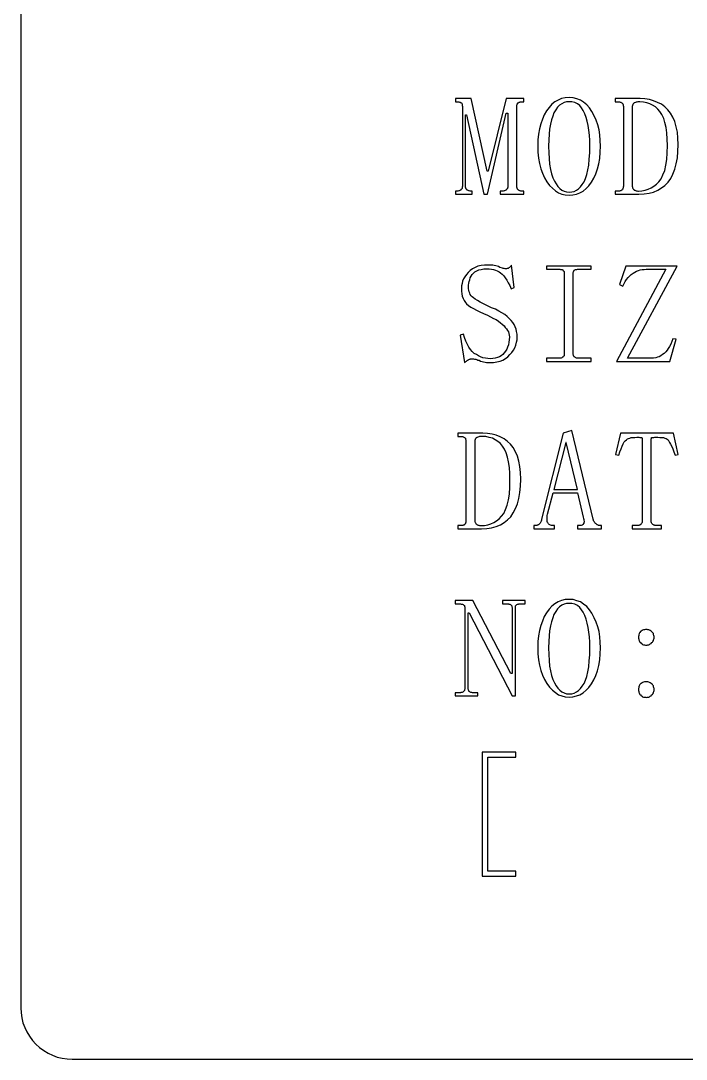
# Model space of a CAD drawing. Extents: x -210 to 210, y -160 to 160.
# Drawn here: x -210 to -184.16, y -160 to -119.69 of the extents above; entities that cross this region are included whole.
import ezdxf

# ---------------------------------------------------------------- set-up
doc = ezdxf.new("R2010")
doc.units = 0
doc.header["$MEASUREMENT"] = 0
doc.layers.get('0').update_dxf_attribs({"linetype": 'CONTINUOUS'})

msp = doc.modelspace()

# ---------------------------------------------------------------- linework, layer by layer
msp.add_lwpolyline([(-210.001016, -79.375498), (-210.001016, -158.001006), (-210.001016, -158.001006, 0.414214), (-208.000996, -160.000996), (-208.000996, -160.000996), (-104.250498, -160.000996)], format="xyb")
for points in [[(-190.74, -126.14), (-190.74, -126.12), (-190.74, -126.12), (-190.74, -123.01), (-190.74, -123.01), (-190.74, -122.98), (-190.74, -122.98), (-190.74, -122.96), (-190.74, -122.96), (-190.73, -122.94), (-190.73, -122.94), (-190.73, -122.92), (-190.73, -122.92), (-190.72, -122.91), (-190.72, -122.91), (-190.71, -122.89), (-190.71, -122.89), (-190.7, -122.88), (-190.7, -122.88), (-190.68, -122.87), (-190.68, -122.87), (-190.67, -122.86), (-190.67, -122.86), (-190.65, -122.85), (-190.65, -122.85), (-190.63, -122.85), (-190.63, -122.85), (-190.61, -122.84), (-190.61, -122.84), (-190.59, -122.84), (-190.59, -122.84), (-190.56, -122.84), (-190.56, -122.84), (-190.47, -122.84), (-190.47, -122.84), (-190.47, -122.71), (-190.47, -122.71), (-191.16, -122.71), (-191.16, -122.71), (-191.85, -125.53), (-191.85, -125.53), (-191.89, -125.53), (-191.89, -125.53), (-192.52, -122.71), (-192.52, -122.71), (-193.12, -122.71), (-193.12, -122.71), (-193.12, -122.84), (-193.12, -122.84), (-193.05, -122.84), (-193.05, -122.84), (-193.02, -122.84), (-193.02, -122.84), (-192.99, -122.84), (-192.99, -122.84), (-192.97, -122.85), (-192.97, -122.85), (-192.94, -122.85), (-192.94, -122.85), (-192.93, -122.86), (-192.93, -122.86), (-192.91, -122.87), (-192.91, -122.87), (-192.89, -122.88), (-192.89, -122.88), (-192.88, -122.89), (-192.88, -122.89), (-192.87, -122.91), (-192.87, -122.91), (-192.87, -122.92), (-192.87, -122.92), (-192.86, -122.94), (-192.86, -122.94), (-192.86, -122.96), (-192.86, -122.96), (-192.86, -122.98), (-192.86, -122.98), (-192.85, -123.01), (-192.85, -123.01), (-192.85, -126.12), (-192.85, -126.12), (-192.86, -126.14), (-192.86, -126.14), (-192.86, -126.16), (-192.86, -126.16), (-192.86, -126.18), (-192.86, -126.18), (-192.87, -126.2), (-192.87, -126.2), (-192.88, -126.21), (-192.88, -126.21), (-192.89, -126.23), (-192.89, -126.23), (-192.91, -126.24), (-192.91, -126.24), (-192.92, -126.26), (-192.92, -126.26), (-192.94, -126.27), (-192.94, -126.27), (-192.96, -126.28), (-192.96, -126.28), (-192.98, -126.29), (-192.98, -126.29), (-193, -126.29), (-193, -126.29), (-193.03, -126.3), (-193.03, -126.3), (-193.06, -126.3), (-193.06, -126.3), (-193.12, -126.3), (-193.12, -126.3), (-193.12, -126.42), (-193.12, -126.42), (-192.47, -126.42), (-192.47, -126.42), (-192.47, -126.3), (-192.47, -126.3), (-192.53, -126.3), (-192.53, -126.3), (-192.56, -126.3), (-192.56, -126.3), (-192.59, -126.29), (-192.59, -126.29), (-192.61, -126.29), (-192.61, -126.29), (-192.63, -126.28), (-192.63, -126.28), (-192.65, -126.27), (-192.65, -126.27), (-192.67, -126.26), (-192.67, -126.26), (-192.69, -126.24), (-192.69, -126.24), (-192.7, -126.23), (-192.7, -126.23), (-192.71, -126.21), (-192.71, -126.21), (-192.72, -126.2), (-192.72, -126.2), (-192.72, -126.18), (-192.72, -126.18), (-192.73, -126.16), (-192.73, -126.16), (-192.73, -126.14), (-192.73, -126.14), (-192.73, -126.12), (-192.73, -126.12), (-192.73, -123.34), (-192.73, -123.34), (-192.69, -123.34), (-192.69, -123.34), (-192.02, -126.42), (-192.02, -126.42), (-191.88, -126.42), (-191.88, -126.42), (-191.15, -123.27), (-191.15, -123.27), (-191.09, -123.27), (-191.09, -123.27), (-191.09, -126.12), (-191.09, -126.12), (-191.09, -126.14), (-191.09, -126.14), (-191.09, -126.16), (-191.09, -126.16), (-191.1, -126.18), (-191.1, -126.18), (-191.11, -126.2), (-191.11, -126.2), (-191.12, -126.21), (-191.12, -126.21), (-191.13, -126.23), (-191.13, -126.23), (-191.15, -126.24), (-191.15, -126.24), (-191.16, -126.26), (-191.16, -126.26), (-191.17, -126.27), (-191.17, -126.27), (-191.19, -126.28), (-191.19, -126.28), (-191.22, -126.29), (-191.22, -126.29), (-191.24, -126.29), (-191.24, -126.29), (-191.27, -126.3), (-191.27, -126.3), (-191.3, -126.3), (-191.3, -126.3), (-191.39, -126.3), (-191.39, -126.3), (-191.39, -126.42), (-191.39, -126.42), (-190.47, -126.42), (-190.47, -126.42), (-190.47, -126.3), (-190.47, -126.3), (-190.56, -126.3), (-190.56, -126.3), (-190.59, -126.3), (-190.59, -126.3), (-190.61, -126.29), (-190.61, -126.29), (-190.63, -126.29), (-190.63, -126.29), (-190.65, -126.28), (-190.65, -126.28), (-190.67, -126.27), (-190.67, -126.27), (-190.68, -126.26), (-190.68, -126.26), (-190.7, -126.24), (-190.7, -126.24), (-190.71, -126.23), (-190.71, -126.23), (-190.72, -126.21), (-190.72, -126.21), (-190.73, -126.2), (-190.73, -126.2), (-190.73, -126.18), (-190.73, -126.18), (-190.74, -126.16), (-190.74, -126.16), (-190.74, -126.14)], [(-187.5, -124.79), (-187.49, -124.55), (-187.49, -124.55), (-187.5, -124.33), (-187.5, -124.33), (-187.52, -124.12), (-187.52, -124.12), (-187.55, -123.92), (-187.55, -123.92), (-187.6, -123.73), (-187.6, -123.73), (-187.66, -123.55), (-187.66, -123.55), (-187.74, -123.38), (-187.74, -123.38), (-187.83, -123.21), (-187.83, -123.21), (-187.92, -123.07), (-187.92, -123.07), (-188.03, -122.95), (-188.03, -122.95), (-188.15, -122.85), (-188.15, -122.85), (-188.27, -122.77), (-188.27, -122.77), (-188.41, -122.72), (-188.41, -122.72), (-188.56, -122.68), (-188.56, -122.68), (-188.71, -122.67), (-188.71, -122.67), (-188.87, -122.68), (-188.87, -122.68), (-189.01, -122.71), (-189.01, -122.71), (-189.14, -122.77), (-189.14, -122.77), (-189.27, -122.84), (-189.27, -122.84), (-189.38, -122.93), (-189.38, -122.93), (-189.49, -123.05), (-189.49, -123.05), (-189.59, -123.19), (-189.59, -123.19), (-189.68, -123.34), (-189.68, -123.34), (-189.75, -123.51), (-189.75, -123.51), (-189.81, -123.69), (-189.81, -123.69), (-189.86, -123.88), (-189.86, -123.88), (-189.9, -124.09), (-189.9, -124.09), (-189.92, -124.31), (-189.92, -124.31), (-189.92, -124.55), (-189.92, -124.55), (-189.92, -124.79), (-189.92, -124.79), (-189.9, -125.02), (-189.9, -125.02), (-189.86, -125.23), (-189.86, -125.23), (-189.81, -125.43), (-189.81, -125.43), (-189.75, -125.61), (-189.75, -125.61), (-189.67, -125.78), (-189.67, -125.78), (-189.58, -125.94), (-189.58, -125.94), (-189.47, -126.08), (-189.47, -126.08), (-189.36, -126.19), (-189.36, -126.19), (-189.24, -126.29), (-189.24, -126.29), (-189.12, -126.37), (-189.12, -126.37), (-188.99, -126.42), (-188.99, -126.42), (-188.86, -126.45), (-188.86, -126.45), (-188.71, -126.46), (-188.71, -126.46), (-188.57, -126.45), (-188.57, -126.45), (-188.43, -126.42), (-188.43, -126.42), (-188.3, -126.37), (-188.3, -126.37), (-188.17, -126.3), (-188.17, -126.3), (-188.05, -126.2), (-188.05, -126.2), (-187.94, -126.09), (-187.94, -126.09), (-187.84, -125.95), (-187.84, -125.95), (-187.75, -125.8), (-187.75, -125.8), (-187.67, -125.63), (-187.67, -125.63), (-187.61, -125.44), (-187.61, -125.44), (-187.56, -125.24), (-187.56, -125.24), (-187.52, -125.03), (-187.52, -125.03), (-187.5, -124.79)], [(-189.51, -124.55), (-189.5, -124.81), (-189.5, -124.81), (-189.49, -125.04), (-189.49, -125.04), (-189.47, -125.26), (-189.47, -125.26), (-189.43, -125.46), (-189.43, -125.46), (-189.39, -125.63), (-189.39, -125.63), (-189.34, -125.78), (-189.34, -125.78), (-189.28, -125.91), (-189.28, -125.91), (-189.22, -126.02), (-189.22, -126.02), (-189.15, -126.12), (-189.15, -126.12), (-189.07, -126.2), (-189.07, -126.2), (-188.99, -126.26), (-188.99, -126.26), (-188.9, -126.3), (-188.9, -126.3), (-188.81, -126.33), (-188.81, -126.33), (-188.71, -126.34), (-188.71, -126.34), (-188.61, -126.33), (-188.61, -126.33), (-188.52, -126.31), (-188.52, -126.31), (-188.43, -126.27), (-188.43, -126.27), (-188.35, -126.21), (-188.35, -126.21), (-188.27, -126.13), (-188.27, -126.13), (-188.2, -126.04), (-188.2, -126.04), (-188.13, -125.94), (-188.13, -125.94), (-188.07, -125.81), (-188.07, -125.81), (-188.02, -125.66), (-188.02, -125.66), (-187.98, -125.48), (-187.98, -125.48), (-187.95, -125.29), (-187.95, -125.29), (-187.93, -125.06), (-187.93, -125.06), (-187.91, -124.82), (-187.91, -124.82), (-187.91, -124.55), (-187.91, -124.55), (-187.91, -124.33), (-187.91, -124.33), (-187.92, -124.13), (-187.92, -124.13), (-187.94, -123.94), (-187.94, -123.94), (-187.97, -123.76), (-187.97, -123.76), (-188.01, -123.59), (-188.01, -123.59), (-188.05, -123.44), (-188.05, -123.44), (-188.1, -123.3), (-188.1, -123.3), (-188.16, -123.17), (-188.16, -123.17), (-188.23, -123.07), (-188.23, -123.07), (-188.3, -122.98), (-188.3, -122.98), (-188.39, -122.91), (-188.39, -122.91), (-188.49, -122.86), (-188.49, -122.86), (-188.6, -122.84), (-188.6, -122.84), (-188.71, -122.83), (-188.71, -122.83), (-188.81, -122.83), (-188.81, -122.83), (-188.91, -122.86), (-188.91, -122.86), (-189, -122.91), (-189, -122.91), (-189.08, -122.97), (-189.08, -122.97), (-189.16, -123.04), (-189.16, -123.04), (-189.23, -123.14), (-189.23, -123.14), (-189.3, -123.26), (-189.3, -123.26), (-189.35, -123.39), (-189.35, -123.39), (-189.4, -123.54), (-189.4, -123.54), (-189.44, -123.7), (-189.44, -123.7), (-189.47, -123.89), (-189.47, -123.89), (-189.49, -124.09), (-189.49, -124.09), (-189.5, -124.31), (-189.5, -124.31), (-189.51, -124.55)], [(-186.61, -122.98), (-186.6, -123.01), (-186.6, -123.01), (-186.6, -126.12), (-186.6, -126.12), (-186.61, -126.14), (-186.61, -126.14), (-186.61, -126.16), (-186.61, -126.16), (-186.61, -126.18), (-186.61, -126.18), (-186.62, -126.2), (-186.62, -126.2), (-186.63, -126.21), (-186.63, -126.21), (-186.63, -126.23), (-186.63, -126.23), (-186.65, -126.24), (-186.65, -126.24), (-186.66, -126.26), (-186.66, -126.26), (-186.67, -126.27), (-186.67, -126.27), (-186.69, -126.28), (-186.69, -126.28), (-186.71, -126.29), (-186.71, -126.29), (-186.73, -126.29), (-186.73, -126.29), (-186.76, -126.3), (-186.76, -126.3), (-186.78, -126.3), (-186.78, -126.3), (-186.92, -126.3), (-186.92, -126.3), (-186.92, -126.42), (-186.92, -126.42), (-186.01, -126.42), (-186.01, -126.42), (-185.8, -126.41), (-185.8, -126.41), (-185.61, -126.38), (-185.61, -126.38), (-185.43, -126.34), (-185.43, -126.34), (-185.27, -126.27), (-185.27, -126.27), (-185.12, -126.18), (-185.12, -126.18), (-184.99, -126.08), (-184.99, -126.08), (-184.87, -125.95), (-184.87, -125.95), (-184.76, -125.81), (-184.76, -125.81), (-184.68, -125.64), (-184.68, -125.64), (-184.61, -125.45), (-184.61, -125.45), (-184.55, -125.24), (-184.55, -125.24), (-184.51, -125.01), (-184.51, -125.01), (-184.49, -124.76), (-184.49, -124.76), (-184.48, -124.49), (-184.48, -124.49), (-184.49, -124.24), (-184.49, -124.24), (-184.51, -124.01), (-184.51, -124.01), (-184.55, -123.8), (-184.55, -123.8), (-184.61, -123.6), (-184.61, -123.6), (-184.68, -123.43), (-184.68, -123.43), (-184.77, -123.28), (-184.77, -123.28), (-184.88, -123.14), (-184.88, -123.14), (-185, -123.03), (-185, -123.03), (-185.13, -122.93), (-185.13, -122.93), (-185.28, -122.86), (-185.28, -122.86), (-185.43, -122.79), (-185.43, -122.79), (-185.59, -122.75), (-185.59, -122.75), (-185.77, -122.72), (-185.77, -122.72), (-185.95, -122.71), (-185.95, -122.71), (-186.92, -122.71), (-186.92, -122.71), (-186.92, -122.84), (-186.92, -122.84), (-186.8, -122.84), (-186.8, -122.84), (-186.77, -122.84), (-186.77, -122.84), (-186.75, -122.84), (-186.75, -122.84), (-186.73, -122.85), (-186.73, -122.85), (-186.7, -122.85), (-186.7, -122.85), (-186.69, -122.86), (-186.69, -122.86), (-186.67, -122.87), (-186.67, -122.87), (-186.66, -122.88), (-186.66, -122.88), (-186.65, -122.89), (-186.65, -122.89), (-186.63, -122.91), (-186.63, -122.91), (-186.62, -122.92), (-186.62, -122.92), (-186.61, -122.94), (-186.61, -122.94), (-186.61, -122.96), (-186.61, -122.96), (-186.61, -122.98)], [(-184.89, -124.53), (-184.9, -124.28), (-184.9, -124.28), (-184.92, -124.04), (-184.92, -124.04), (-184.95, -123.83), (-184.95, -123.83), (-184.99, -123.64), (-184.99, -123.64), (-185.04, -123.48), (-185.04, -123.48), (-185.11, -123.33), (-185.11, -123.33), (-185.19, -123.21), (-185.19, -123.21), (-185.27, -123.12), (-185.27, -123.12), (-185.36, -123.03), (-185.36, -123.03), (-185.47, -122.96), (-185.47, -122.96), (-185.58, -122.91), (-185.58, -122.91), (-185.7, -122.87), (-185.7, -122.87), (-185.83, -122.85), (-185.83, -122.85), (-185.97, -122.84), (-185.97, -122.84), (-186.01, -122.84), (-186.01, -122.84), (-186.05, -122.84), (-186.05, -122.84), (-186.08, -122.85), (-186.08, -122.85), (-186.11, -122.85), (-186.11, -122.85), (-186.14, -122.86), (-186.14, -122.86), (-186.17, -122.87), (-186.17, -122.87), (-186.19, -122.88), (-186.19, -122.88), (-186.2, -122.89), (-186.2, -122.89), (-186.22, -122.91), (-186.22, -122.91), (-186.23, -122.92), (-186.23, -122.92), (-186.24, -122.94), (-186.24, -122.94), (-186.25, -122.96), (-186.25, -122.96), (-186.25, -122.98), (-186.25, -122.98), (-186.26, -123.01), (-186.26, -123.01), (-186.26, -126.12), (-186.26, -126.12), (-186.25, -126.14), (-186.25, -126.14), (-186.25, -126.16), (-186.25, -126.16), (-186.25, -126.18), (-186.25, -126.18), (-186.24, -126.2), (-186.24, -126.2), (-186.23, -126.21), (-186.23, -126.21), (-186.22, -126.23), (-186.22, -126.23), (-186.2, -126.24), (-186.2, -126.24), (-186.18, -126.26), (-186.18, -126.26), (-186.16, -126.27), (-186.16, -126.27), (-186.13, -126.28), (-186.13, -126.28), (-186.11, -126.29), (-186.11, -126.29), (-186.08, -126.29), (-186.08, -126.29), (-186.05, -126.3), (-186.05, -126.3), (-186.02, -126.3), (-186.02, -126.3), (-185.89, -126.29), (-185.89, -126.29), (-185.76, -126.27), (-185.76, -126.27), (-185.64, -126.23), (-185.64, -126.23), (-185.53, -126.18), (-185.53, -126.18), (-185.42, -126.11), (-185.42, -126.11), (-185.32, -126.03), (-185.32, -126.03), (-185.23, -125.94), (-185.23, -125.94), (-185.14, -125.82), (-185.14, -125.82), (-185.07, -125.67), (-185.07, -125.67), (-185, -125.5), (-185, -125.5), (-184.96, -125.3), (-184.96, -125.3), (-184.92, -125.07), (-184.92, -125.07), (-184.9, -124.82), (-184.9, -124.82), (-184.89, -124.53)], [(-192.04, -131.05), (-191.88, -131.12), (-191.88, -131.12), (-191.76, -131.18), (-191.76, -131.18), (-191.65, -131.24), (-191.65, -131.24), (-191.55, -131.29), (-191.55, -131.29), (-191.46, -131.35), (-191.46, -131.35), (-191.38, -131.41), (-191.38, -131.41), (-191.31, -131.47), (-191.31, -131.47), (-191.24, -131.53), (-191.24, -131.53), (-191.19, -131.59), (-191.19, -131.59), (-191.14, -131.65), (-191.14, -131.65), (-191.1, -131.71), (-191.1, -131.71), (-191.07, -131.77), (-191.07, -131.77), (-191.05, -131.83), (-191.05, -131.83), (-191.04, -131.89), (-191.04, -131.89), (-191.03, -131.96), (-191.03, -131.96), (-191.04, -132.07), (-191.04, -132.07), (-191.05, -132.17), (-191.05, -132.17), (-191.07, -132.27), (-191.07, -132.27), (-191.1, -132.36), (-191.1, -132.36), (-191.13, -132.44), (-191.13, -132.44), (-191.18, -132.51), (-191.18, -132.51), (-191.23, -132.58), (-191.23, -132.58), (-191.28, -132.64), (-191.28, -132.64), (-191.35, -132.69), (-191.35, -132.69), (-191.42, -132.73), (-191.42, -132.73), (-191.49, -132.76), (-191.49, -132.76), (-191.58, -132.79), (-191.58, -132.79), (-191.67, -132.8), (-191.67, -132.8), (-191.77, -132.81), (-191.77, -132.81), (-191.87, -132.8), (-191.87, -132.8), (-191.96, -132.79), (-191.96, -132.79), (-192.06, -132.77), (-192.06, -132.77), (-192.15, -132.74), (-192.15, -132.74), (-192.23, -132.7), (-192.23, -132.7), (-192.31, -132.65), (-192.31, -132.65), (-192.4, -132.6), (-192.4, -132.6), (-192.47, -132.53), (-192.47, -132.53), (-192.54, -132.45), (-192.54, -132.45), (-192.6, -132.36), (-192.6, -132.36), (-192.66, -132.25), (-192.66, -132.25), (-192.72, -132.13), (-192.72, -132.13), (-192.77, -131.99), (-192.77, -131.99), (-192.81, -131.85), (-192.81, -131.85), (-192.94, -131.89), (-192.94, -131.89), (-192.77, -132.96), (-192.77, -132.96), (-192.75, -132.94), (-192.75, -132.94), (-192.72, -132.92), (-192.72, -132.92), (-192.7, -132.9), (-192.7, -132.9), (-192.68, -132.89), (-192.68, -132.89), (-192.66, -132.87), (-192.66, -132.87), (-192.64, -132.86), (-192.64, -132.86), (-192.62, -132.85), (-192.62, -132.85), (-192.6, -132.84), (-192.6, -132.84), (-192.58, -132.83), (-192.58, -132.83), (-192.56, -132.82), (-192.56, -132.82), (-192.54, -132.81), (-192.54, -132.81), (-192.52, -132.81), (-192.52, -132.81), (-192.51, -132.81), (-192.51, -132.81), (-192.49, -132.81), (-192.49, -132.81), (-192.46, -132.81), (-192.46, -132.81), (-192.42, -132.81), (-192.42, -132.81), (-192.39, -132.82), (-192.39, -132.82), (-192.34, -132.83), (-192.34, -132.83), (-192.3, -132.84), (-192.3, -132.84), (-192.25, -132.86), (-192.25, -132.86), (-192.2, -132.87), (-192.2, -132.87), (-192.15, -132.9), (-192.15, -132.9), (-192.09, -132.92), (-192.09, -132.92), (-192.03, -132.93), (-192.03, -132.93), (-191.97, -132.94), (-191.97, -132.94), (-191.92, -132.95), (-191.92, -132.95), (-191.86, -132.96), (-191.86, -132.96), (-191.8, -132.96), (-191.8, -132.96), (-191.65, -132.95), (-191.65, -132.95), (-191.52, -132.93), (-191.52, -132.93), (-191.39, -132.9), (-191.39, -132.9), (-191.28, -132.86), (-191.28, -132.86), (-191.18, -132.8), (-191.18, -132.8), (-191.09, -132.73), (-191.09, -132.73), (-191.01, -132.65), (-191.01, -132.65), (-190.93, -132.56), (-190.93, -132.56), (-190.87, -132.47), (-190.87, -132.47), (-190.82, -132.38), (-190.82, -132.38), (-190.78, -132.28), (-190.78, -132.28), (-190.75, -132.17), (-190.75, -132.17), (-190.73, -132.07), (-190.73, -132.07), (-190.73, -131.96), (-190.73, -131.96), (-190.73, -131.85), (-190.73, -131.85), (-190.75, -131.75), (-190.75, -131.75), (-190.77, -131.66), (-190.77, -131.66), (-190.81, -131.57), (-190.81, -131.57), (-190.85, -131.48), (-190.85, -131.48), (-190.9, -131.4), (-190.9, -131.4), (-190.96, -131.32), (-190.96, -131.32), (-191.04, -131.24), (-191.04, -131.24), (-191.12, -131.17), (-191.12, -131.17), (-191.21, -131.09), (-191.21, -131.09), (-191.32, -131.02), (-191.32, -131.02), (-191.44, -130.96), (-191.44, -130.96), (-191.57, -130.89), (-191.57, -130.89), (-191.72, -130.83), (-191.72, -130.83), (-191.88, -130.75), (-191.88, -130.75), (-192.03, -130.68), (-192.03, -130.68), (-192.16, -130.61), (-192.16, -130.61), (-192.27, -130.55), (-192.27, -130.55), (-192.36, -130.49), (-192.36, -130.49), (-192.43, -130.45), (-192.43, -130.45), (-192.48, -130.4), (-192.48, -130.4), (-192.52, -130.36), (-192.52, -130.36), (-192.55, -130.32), (-192.55, -130.32), (-192.57, -130.26), (-192.57, -130.26), (-192.59, -130.21), (-192.59, -130.21), (-192.61, -130.15), (-192.61, -130.15), (-192.62, -130.09), (-192.62, -130.09), (-192.62, -130.03), (-192.62, -130.03), (-192.62, -129.95), (-192.62, -129.95), (-192.61, -129.88), (-192.61, -129.88), (-192.59, -129.81), (-192.59, -129.81), (-192.57, -129.74), (-192.57, -129.74), (-192.55, -129.67), (-192.55, -129.67), (-192.52, -129.6), (-192.52, -129.6), (-192.48, -129.54), (-192.48, -129.54), (-192.43, -129.48), (-192.43, -129.48), (-192.37, -129.43), (-192.37, -129.43), (-192.3, -129.39), (-192.3, -129.39), (-192.22, -129.36), (-192.22, -129.36), (-192.13, -129.34), (-192.13, -129.34), (-192.02, -129.32), (-192.02, -129.32), (-191.91, -129.32), (-191.91, -129.32), (-191.82, -129.32), (-191.82, -129.32), (-191.73, -129.33), (-191.73, -129.33), (-191.65, -129.35), (-191.65, -129.35), (-191.57, -129.37), (-191.57, -129.37), (-191.5, -129.4), (-191.5, -129.4), (-191.43, -129.43), (-191.43, -129.43), (-191.37, -129.47), (-191.37, -129.47), (-191.31, -129.53), (-191.31, -129.53), (-191.25, -129.59), (-191.25, -129.59), (-191.19, -129.67), (-191.19, -129.67), (-191.13, -129.76), (-191.13, -129.76), (-191.08, -129.86), (-191.08, -129.86), (-191.02, -129.97), (-191.02, -129.97), (-190.96, -130.1), (-190.96, -130.1), (-190.85, -130.04), (-190.85, -130.04), (-190.95, -129.17), (-190.95, -129.17), (-190.96, -129.19), (-190.96, -129.19), (-190.98, -129.21), (-190.98, -129.21), (-190.99, -129.23), (-190.99, -129.23), (-191, -129.24), (-191, -129.24), (-191.02, -129.26), (-191.02, -129.26), (-191.03, -129.27), (-191.03, -129.27), (-191.05, -129.28), (-191.05, -129.28), (-191.06, -129.29), (-191.06, -129.29), (-191.08, -129.3), (-191.08, -129.3), (-191.1, -129.31), (-191.1, -129.31), (-191.12, -129.31), (-191.12, -129.31), (-191.14, -129.32), (-191.14, -129.32), (-191.15, -129.32), (-191.15, -129.32), (-191.17, -129.32), (-191.17, -129.32), (-191.2, -129.32), (-191.2, -129.32), (-191.23, -129.31), (-191.23, -129.31), (-191.27, -129.3), (-191.27, -129.3), (-191.3, -129.29), (-191.3, -129.29), (-191.35, -129.28), (-191.35, -129.28), (-191.4, -129.26), (-191.4, -129.26), (-191.45, -129.23), (-191.45, -129.23), (-191.51, -129.22), (-191.51, -129.22), (-191.56, -129.2), (-191.56, -129.2), (-191.62, -129.19), (-191.62, -129.19), (-191.68, -129.18), (-191.68, -129.18), (-191.74, -129.17), (-191.74, -129.17), (-191.81, -129.17), (-191.81, -129.17), (-191.87, -129.17), (-191.87, -129.17), (-192, -129.17), (-192, -129.17), (-192.13, -129.19), (-192.13, -129.19), (-192.25, -129.22), (-192.25, -129.22), (-192.36, -129.26), (-192.36, -129.26), (-192.46, -129.32), (-192.46, -129.32), (-192.55, -129.38), (-192.55, -129.38), (-192.63, -129.46), (-192.63, -129.46), (-192.7, -129.54), (-192.7, -129.54), (-192.76, -129.63), (-192.76, -129.63), (-192.81, -129.71), (-192.81, -129.71), (-192.85, -129.8), (-192.85, -129.8), (-192.87, -129.89), (-192.87, -129.89), (-192.89, -129.98), (-192.89, -129.98), (-192.89, -130.07), (-192.89, -130.07), (-192.89, -130.18), (-192.89, -130.18), (-192.88, -130.29), (-192.88, -130.29), (-192.86, -130.38), (-192.86, -130.38), (-192.83, -130.47), (-192.83, -130.47), (-192.79, -130.55), (-192.79, -130.55), (-192.74, -130.62), (-192.74, -130.62), (-192.69, -130.68), (-192.69, -130.68), (-192.62, -130.74), (-192.62, -130.74), (-192.53, -130.8), (-192.53, -130.8), (-192.43, -130.86), (-192.43, -130.86), (-192.31, -130.92), (-192.31, -130.92), (-192.18, -130.99), (-192.18, -130.99), (-192.04, -131.05)], [(-189.59, -129.21), (-189.59, -129.33), (-189.59, -129.33), (-189.1, -129.33), (-189.1, -129.33), (-189.07, -129.33), (-189.07, -129.33), (-189.05, -129.34), (-189.05, -129.34), (-189.02, -129.34), (-189.02, -129.34), (-189, -129.35), (-189, -129.35), (-188.98, -129.35), (-188.98, -129.35), (-188.96, -129.36), (-188.96, -129.36), (-188.95, -129.37), (-188.95, -129.37), (-188.94, -129.39), (-188.94, -129.39), (-188.92, -129.4), (-188.92, -129.4), (-188.91, -129.42), (-188.91, -129.42), (-188.91, -129.44), (-188.91, -129.44), (-188.9, -129.46), (-188.9, -129.46), (-188.9, -129.48), (-188.9, -129.48), (-188.9, -129.5), (-188.9, -129.5), (-188.9, -132.61), (-188.9, -132.61), (-188.9, -132.63), (-188.9, -132.63), (-188.9, -132.65), (-188.9, -132.65), (-188.91, -132.67), (-188.91, -132.67), (-188.91, -132.69), (-188.91, -132.69), (-188.92, -132.71), (-188.92, -132.71), (-188.94, -132.72), (-188.94, -132.72), (-188.95, -132.73), (-188.95, -132.73), (-188.96, -132.75), (-188.96, -132.75), (-188.98, -132.76), (-188.98, -132.76), (-189, -132.77), (-189, -132.77), (-189.02, -132.78), (-189.02, -132.78), (-189.05, -132.79), (-189.05, -132.79), (-189.07, -132.79), (-189.07, -132.79), (-189.1, -132.79), (-189.1, -132.79), (-189.59, -132.79), (-189.59, -132.79), (-189.59, -132.92), (-189.59, -132.92), (-187.85, -132.92), (-187.85, -132.92), (-187.85, -132.79), (-187.85, -132.79), (-188.35, -132.79), (-188.35, -132.79), (-188.38, -132.79), (-188.38, -132.79), (-188.41, -132.79), (-188.41, -132.79), (-188.43, -132.78), (-188.43, -132.78), (-188.45, -132.77), (-188.45, -132.77), (-188.47, -132.76), (-188.47, -132.76), (-188.49, -132.75), (-188.49, -132.75), (-188.51, -132.73), (-188.51, -132.73), (-188.52, -132.72), (-188.52, -132.72), (-188.53, -132.71), (-188.53, -132.71), (-188.54, -132.69), (-188.54, -132.69), (-188.54, -132.67), (-188.54, -132.67), (-188.55, -132.65), (-188.55, -132.65), (-188.55, -132.63), (-188.55, -132.63), (-188.55, -132.61), (-188.55, -132.61), (-188.55, -129.5), (-188.55, -129.5), (-188.55, -129.48), (-188.55, -129.48), (-188.55, -129.46), (-188.55, -129.46), (-188.54, -129.44), (-188.54, -129.44), (-188.54, -129.42), (-188.54, -129.42), (-188.53, -129.4), (-188.53, -129.4), (-188.52, -129.39), (-188.52, -129.39), (-188.51, -129.37), (-188.51, -129.37), (-188.49, -129.36), (-188.49, -129.36), (-188.47, -129.35), (-188.47, -129.35), (-188.45, -129.35), (-188.45, -129.35), (-188.43, -129.34), (-188.43, -129.34), (-188.41, -129.34), (-188.41, -129.34), (-188.38, -129.33), (-188.38, -129.33), (-188.35, -129.33), (-188.35, -129.33), (-187.85, -129.33), (-187.85, -129.33), (-187.85, -129.21), (-187.85, -129.21), (-189.59, -129.21)], [(-185.43, -132.79), (-185.51, -132.79), (-185.51, -132.79), (-186.45, -132.79), (-186.45, -132.79), (-184.52, -129.21), (-184.52, -129.21), (-186.51, -129.21), (-186.51, -129.21), (-186.76, -129.93), (-186.76, -129.93), (-186.63, -129.99), (-186.63, -129.99), (-186.58, -129.89), (-186.58, -129.89), (-186.53, -129.81), (-186.53, -129.81), (-186.48, -129.73), (-186.48, -129.73), (-186.42, -129.66), (-186.42, -129.66), (-186.36, -129.59), (-186.36, -129.59), (-186.3, -129.54), (-186.3, -129.54), (-186.23, -129.48), (-186.23, -129.48), (-186.16, -129.45), (-186.16, -129.45), (-186.1, -129.41), (-186.1, -129.41), (-186.02, -129.38), (-186.02, -129.38), (-185.95, -129.36), (-185.95, -129.36), (-185.88, -129.34), (-185.88, -129.34), (-185.8, -129.34), (-185.8, -129.34), (-185.72, -129.33), (-185.72, -129.33), (-184.96, -129.33), (-184.96, -129.33), (-186.87, -132.92), (-186.87, -132.92), (-184.8, -132.92), (-184.8, -132.92), (-184.55, -132.05), (-184.55, -132.05), (-184.69, -132.04), (-184.69, -132.04), (-184.72, -132.14), (-184.72, -132.14), (-184.76, -132.24), (-184.76, -132.24), (-184.81, -132.33), (-184.81, -132.33), (-184.86, -132.41), (-184.86, -132.41), (-184.91, -132.48), (-184.91, -132.48), (-184.96, -132.54), (-184.96, -132.54), (-185.02, -132.6), (-185.02, -132.6), (-185.08, -132.65), (-185.08, -132.65), (-185.15, -132.69), (-185.15, -132.69), (-185.21, -132.73), (-185.21, -132.73), (-185.28, -132.75), (-185.28, -132.75), (-185.35, -132.77), (-185.35, -132.77), (-185.43, -132.79)], [(-192.72, -135.97), (-192.72, -135.99), (-192.72, -135.99), (-192.72, -139.1), (-192.72, -139.1), (-192.72, -139.13), (-192.72, -139.13), (-192.72, -139.15), (-192.72, -139.15), (-192.72, -139.17), (-192.72, -139.17), (-192.73, -139.18), (-192.73, -139.18), (-192.74, -139.2), (-192.74, -139.2), (-192.75, -139.22), (-192.75, -139.22), (-192.76, -139.23), (-192.76, -139.23), (-192.77, -139.24), (-192.77, -139.24), (-192.78, -139.26), (-192.78, -139.26), (-192.8, -139.27), (-192.8, -139.27), (-192.82, -139.27), (-192.82, -139.27), (-192.84, -139.28), (-192.84, -139.28), (-192.87, -139.28), (-192.87, -139.28), (-192.89, -139.28), (-192.89, -139.28), (-193.03, -139.28), (-193.03, -139.28), (-193.03, -139.41), (-193.03, -139.41), (-192.12, -139.41), (-192.12, -139.41), (-191.91, -139.4), (-191.91, -139.4), (-191.72, -139.37), (-191.72, -139.37), (-191.54, -139.32), (-191.54, -139.32), (-191.38, -139.26), (-191.38, -139.26), (-191.23, -139.17), (-191.23, -139.17), (-191.1, -139.06), (-191.1, -139.06), (-190.98, -138.94), (-190.98, -138.94), (-190.88, -138.79), (-190.88, -138.79), (-190.79, -138.62), (-190.79, -138.62), (-190.72, -138.44), (-190.72, -138.44), (-190.66, -138.23), (-190.66, -138.23), (-190.62, -138), (-190.62, -138), (-190.6, -137.75), (-190.6, -137.75), (-190.59, -137.48), (-190.59, -137.48), (-190.6, -137.23), (-190.6, -137.23), (-190.62, -136.99), (-190.62, -136.99), (-190.66, -136.78), (-190.66, -136.78), (-190.72, -136.59), (-190.72, -136.59), (-190.8, -136.42), (-190.8, -136.42), (-190.89, -136.26), (-190.89, -136.26), (-190.99, -136.13), (-190.99, -136.13), (-191.11, -136.02), (-191.11, -136.02), (-191.24, -135.92), (-191.24, -135.92), (-191.39, -135.84), (-191.39, -135.84), (-191.54, -135.78), (-191.54, -135.78), (-191.7, -135.74), (-191.7, -135.74), (-191.88, -135.71), (-191.88, -135.71), (-192.06, -135.7), (-192.06, -135.7), (-193.03, -135.7), (-193.03, -135.7), (-193.03, -135.83), (-193.03, -135.83), (-192.91, -135.83), (-192.91, -135.83), (-192.88, -135.83), (-192.88, -135.83), (-192.86, -135.83), (-192.86, -135.83), (-192.84, -135.83), (-192.84, -135.83), (-192.82, -135.84), (-192.82, -135.84), (-192.8, -135.85), (-192.8, -135.85), (-192.78, -135.86), (-192.78, -135.86), (-192.77, -135.87), (-192.77, -135.87), (-192.76, -135.88), (-192.76, -135.88), (-192.74, -135.89), (-192.74, -135.89), (-192.73, -135.91), (-192.73, -135.91), (-192.73, -135.93), (-192.73, -135.93), (-192.72, -135.95), (-192.72, -135.95), (-192.72, -135.97)], [(-191.01, -137.52), (-191.01, -137.26), (-191.01, -137.26), (-191.03, -137.03), (-191.03, -137.03), (-191.06, -136.81), (-191.06, -136.81), (-191.1, -136.63), (-191.1, -136.63), (-191.16, -136.46), (-191.16, -136.46), (-191.22, -136.32), (-191.22, -136.32), (-191.3, -136.2), (-191.3, -136.2), (-191.38, -136.1), (-191.38, -136.1), (-191.48, -136.02), (-191.48, -136.02), (-191.58, -135.95), (-191.58, -135.95), (-191.69, -135.89), (-191.69, -135.89), (-191.81, -135.86), (-191.81, -135.86), (-191.94, -135.83), (-191.94, -135.83), (-192.08, -135.83), (-192.08, -135.83), (-192.12, -135.83), (-192.12, -135.83), (-192.16, -135.83), (-192.16, -135.83), (-192.19, -135.83), (-192.19, -135.83), (-192.22, -135.84), (-192.22, -135.84), (-192.25, -135.85), (-192.25, -135.85), (-192.28, -135.86), (-192.28, -135.86), (-192.3, -135.87), (-192.3, -135.87), (-192.32, -135.88), (-192.32, -135.88), (-192.33, -135.89), (-192.33, -135.89), (-192.34, -135.91), (-192.34, -135.91), (-192.36, -135.93), (-192.36, -135.93), (-192.36, -135.95), (-192.36, -135.95), (-192.37, -135.97), (-192.37, -135.97), (-192.37, -135.99), (-192.37, -135.99), (-192.37, -139.1), (-192.37, -139.1), (-192.37, -139.13), (-192.37, -139.13), (-192.36, -139.15), (-192.36, -139.15), (-192.36, -139.17), (-192.36, -139.17), (-192.35, -139.18), (-192.35, -139.18), (-192.34, -139.2), (-192.34, -139.2), (-192.33, -139.22), (-192.33, -139.22), (-192.31, -139.23), (-192.31, -139.23), (-192.29, -139.24), (-192.29, -139.24), (-192.27, -139.26), (-192.27, -139.26), (-192.25, -139.27), (-192.25, -139.27), (-192.22, -139.27), (-192.22, -139.27), (-192.19, -139.28), (-192.19, -139.28), (-192.16, -139.28), (-192.16, -139.28), (-192.13, -139.28), (-192.13, -139.28), (-192, -139.28), (-192, -139.28), (-191.87, -139.25), (-191.87, -139.25), (-191.75, -139.22), (-191.75, -139.22), (-191.64, -139.17), (-191.64, -139.17), (-191.53, -139.1), (-191.53, -139.1), (-191.43, -139.02), (-191.43, -139.02), (-191.34, -138.92), (-191.34, -138.92), (-191.25, -138.81), (-191.25, -138.81), (-191.18, -138.66), (-191.18, -138.66), (-191.12, -138.49), (-191.12, -138.49), (-191.07, -138.29), (-191.07, -138.29), (-191.03, -138.06), (-191.03, -138.06), (-191.01, -137.8), (-191.01, -137.8), (-191.01, -137.52)], [(-189.33, -138.01), (-188.38, -138.01), (-188.38, -138.01), (-188.16, -138.96), (-188.16, -138.96), (-188.15, -139.01), (-188.15, -139.01), (-188.14, -139.05), (-188.14, -139.05), (-188.14, -139.08), (-188.14, -139.08), (-188.13, -139.12), (-188.13, -139.12), (-188.13, -139.15), (-188.13, -139.15), (-188.14, -139.17), (-188.14, -139.17), (-188.14, -139.2), (-188.14, -139.2), (-188.16, -139.22), (-188.16, -139.22), (-188.17, -139.24), (-188.17, -139.24), (-188.19, -139.26), (-188.19, -139.26), (-188.21, -139.27), (-188.21, -139.27), (-188.24, -139.28), (-188.24, -139.28), (-188.27, -139.28), (-188.27, -139.28), (-188.31, -139.28), (-188.31, -139.28), (-188.39, -139.28), (-188.39, -139.28), (-188.39, -139.41), (-188.39, -139.41), (-187.45, -139.41), (-187.45, -139.41), (-187.45, -139.28), (-187.45, -139.28), (-187.52, -139.28), (-187.52, -139.28), (-187.54, -139.28), (-187.54, -139.28), (-187.57, -139.28), (-187.57, -139.28), (-187.59, -139.27), (-187.59, -139.27), (-187.61, -139.26), (-187.61, -139.26), (-187.63, -139.25), (-187.63, -139.25), (-187.65, -139.23), (-187.65, -139.23), (-187.67, -139.21), (-187.67, -139.21), (-187.69, -139.2), (-187.69, -139.2), (-187.71, -139.18), (-187.71, -139.18), (-187.73, -139.15), (-187.73, -139.15), (-187.74, -139.13), (-187.74, -139.13), (-187.76, -139.1), (-187.76, -139.1), (-187.77, -139.07), (-187.77, -139.07), (-187.78, -139.03), (-187.78, -139.03), (-188.6, -135.59), (-188.6, -135.59), (-188.94, -135.7), (-188.94, -135.7), (-189.78, -139.03), (-189.78, -139.03), (-189.79, -139.07), (-189.79, -139.07), (-189.8, -139.11), (-189.8, -139.11), (-189.81, -139.14), (-189.81, -139.14), (-189.82, -139.16), (-189.82, -139.16), (-189.83, -139.19), (-189.83, -139.19), (-189.85, -139.21), (-189.85, -139.21), (-189.87, -139.23), (-189.87, -139.23), (-189.89, -139.24), (-189.89, -139.24), (-189.91, -139.26), (-189.91, -139.26), (-189.93, -139.27), (-189.93, -139.27), (-189.95, -139.27), (-189.95, -139.27), (-189.97, -139.28), (-189.97, -139.28), (-190, -139.28), (-190, -139.28), (-190.02, -139.28), (-190.02, -139.28), (-190.08, -139.28), (-190.08, -139.28), (-190.08, -139.41), (-190.08, -139.41), (-189.28, -139.41), (-189.28, -139.41), (-189.28, -139.28), (-189.28, -139.28), (-189.35, -139.28), (-189.35, -139.28), (-189.39, -139.28), (-189.39, -139.28), (-189.43, -139.27), (-189.43, -139.27), (-189.46, -139.26), (-189.46, -139.26), (-189.49, -139.24), (-189.49, -139.24), (-189.51, -139.22), (-189.51, -139.22), (-189.53, -139.19), (-189.53, -139.19), (-189.55, -139.16), (-189.55, -139.16), (-189.56, -139.12), (-189.56, -139.12), (-189.57, -139.08), (-189.57, -139.08), (-189.57, -139.04), (-189.57, -139.04), (-189.57, -138.99), (-189.57, -138.99), (-189.57, -138.94), (-189.57, -138.94), (-189.56, -138.89), (-189.56, -138.89), (-189.55, -138.84), (-189.55, -138.84), (-189.33, -138.01)], [(-186.26, -139.41), (-185.13, -139.41), (-185.13, -139.41), (-185.13, -139.28), (-185.13, -139.28), (-185.33, -139.28), (-185.33, -139.28), (-185.35, -139.28), (-185.35, -139.28), (-185.38, -139.28), (-185.38, -139.28), (-185.4, -139.27), (-185.4, -139.27), (-185.42, -139.27), (-185.42, -139.27), (-185.44, -139.26), (-185.44, -139.26), (-185.46, -139.24), (-185.46, -139.24), (-185.48, -139.23), (-185.48, -139.23), (-185.49, -139.22), (-185.49, -139.22), (-185.5, -139.2), (-185.5, -139.2), (-185.51, -139.18), (-185.51, -139.18), (-185.51, -139.17), (-185.51, -139.17), (-185.52, -139.15), (-185.52, -139.15), (-185.52, -139.13), (-185.52, -139.13), (-185.52, -139.1), (-185.52, -139.1), (-185.52, -136.09), (-185.52, -136.09), (-185.52, -136.04), (-185.52, -136.04), (-185.52, -135.99), (-185.52, -135.99), (-185.52, -135.95), (-185.52, -135.95), (-185.52, -135.92), (-185.52, -135.92), (-185.51, -135.9), (-185.51, -135.9), (-185.51, -135.88), (-185.51, -135.88), (-185.51, -135.87), (-185.51, -135.87), (-185.5, -135.86), (-185.5, -135.86), (-185.48, -135.86), (-185.48, -135.86), (-185.45, -135.86), (-185.45, -135.86), (-185.42, -135.86), (-185.42, -135.86), (-185.38, -135.85), (-185.38, -135.85), (-185.33, -135.85), (-185.33, -135.85), (-185.27, -135.85), (-185.27, -135.85), (-185.19, -135.86), (-185.19, -135.86), (-185.11, -135.86), (-185.11, -135.86), (-185.05, -135.87), (-185.05, -135.87), (-184.99, -135.89), (-184.99, -135.89), (-184.94, -135.91), (-184.94, -135.91), (-184.9, -135.93), (-184.9, -135.93), (-184.87, -135.96), (-184.87, -135.96), (-184.84, -136.01), (-184.84, -136.01), (-184.81, -136.06), (-184.81, -136.06), (-184.77, -136.13), (-184.77, -136.13), (-184.73, -136.22), (-184.73, -136.22), (-184.69, -136.31), (-184.69, -136.31), (-184.64, -136.42), (-184.64, -136.42), (-184.59, -136.55), (-184.59, -136.55), (-184.48, -136.52), (-184.48, -136.52), (-184.66, -135.7), (-184.66, -135.7), (-186.72, -135.7), (-186.72, -135.7), (-186.91, -136.52), (-186.91, -136.52), (-186.78, -136.55), (-186.78, -136.55), (-186.74, -136.42), (-186.74, -136.42), (-186.69, -136.3), (-186.69, -136.3), (-186.65, -136.2), (-186.65, -136.2), (-186.61, -136.11), (-186.61, -136.11), (-186.57, -136.04), (-186.57, -136.04), (-186.53, -135.99), (-186.53, -135.99), (-186.49, -135.95), (-186.49, -135.95), (-186.45, -135.92), (-186.45, -135.92), (-186.41, -135.9), (-186.41, -135.9), (-186.35, -135.89), (-186.35, -135.89), (-186.3, -135.87), (-186.3, -135.87), (-186.23, -135.86), (-186.23, -135.86), (-186.16, -135.86), (-186.16, -135.86), (-186.08, -135.85), (-186.08, -135.85), (-186.04, -135.85), (-186.04, -135.85), (-186, -135.85), (-186, -135.85), (-185.97, -135.86), (-185.97, -135.86), (-185.94, -135.86), (-185.94, -135.86), (-185.92, -135.86), (-185.92, -135.86), (-185.91, -135.86), (-185.91, -135.86), (-185.89, -135.87), (-185.89, -135.87), (-185.89, -135.88), (-185.89, -135.88), (-185.88, -135.89), (-185.88, -135.89), (-185.88, -135.92), (-185.88, -135.92), (-185.87, -135.94), (-185.87, -135.94), (-185.87, -135.98), (-185.87, -135.98), (-185.87, -136.02), (-185.87, -136.02), (-185.87, -136.06), (-185.87, -136.06), (-185.87, -139.1), (-185.87, -139.1), (-185.87, -139.13), (-185.87, -139.13), (-185.87, -139.15), (-185.87, -139.15), (-185.88, -139.17), (-185.88, -139.17), (-185.89, -139.18), (-185.89, -139.18), (-185.9, -139.2), (-185.9, -139.2), (-185.91, -139.22), (-185.91, -139.22), (-185.92, -139.23), (-185.92, -139.23), (-185.94, -139.24), (-185.94, -139.24), (-185.95, -139.26), (-185.95, -139.26), (-185.97, -139.27), (-185.97, -139.27), (-185.99, -139.27), (-185.99, -139.27), (-186.01, -139.28), (-186.01, -139.28), (-186.04, -139.28), (-186.04, -139.28), (-186.06, -139.28), (-186.06, -139.28), (-186.26, -139.28), (-186.26, -139.28), (-186.26, -139.41)], [(-188.83, -136.06), (-188.84, -136.06), (-188.84, -136.06), (-189.3, -137.88), (-189.3, -137.88), (-188.39, -137.88), (-188.39, -137.88), (-188.83, -136.06)], [(-190.92, -145.03), (-190.98, -145.03), (-190.98, -145.03), (-192.45, -142.19), (-192.45, -142.19), (-193.13, -142.19), (-193.13, -142.19), (-193.13, -142.32), (-193.13, -142.32), (-192.99, -142.32), (-192.99, -142.32), (-192.96, -142.32), (-192.96, -142.32), (-192.93, -142.32), (-192.93, -142.32), (-192.9, -142.33), (-192.9, -142.33), (-192.87, -142.33), (-192.87, -142.33), (-192.85, -142.34), (-192.85, -142.34), (-192.83, -142.35), (-192.83, -142.35), (-192.81, -142.36), (-192.81, -142.36), (-192.8, -142.37), (-192.8, -142.37), (-192.78, -142.39), (-192.78, -142.39), (-192.77, -142.4), (-192.77, -142.4), (-192.77, -142.42), (-192.77, -142.42), (-192.76, -142.44), (-192.76, -142.44), (-192.76, -142.46), (-192.76, -142.46), (-192.76, -142.48), (-192.76, -142.48), (-192.76, -145.6), (-192.76, -145.6), (-192.76, -145.62), (-192.76, -145.62), (-192.76, -145.64), (-192.76, -145.64), (-192.77, -145.66), (-192.77, -145.66), (-192.77, -145.68), (-192.77, -145.68), (-192.78, -145.69), (-192.78, -145.69), (-192.8, -145.71), (-192.8, -145.71), (-192.81, -145.72), (-192.81, -145.72), (-192.83, -145.74), (-192.83, -145.74), (-192.84, -145.75), (-192.84, -145.75), (-192.86, -145.76), (-192.86, -145.76), (-192.88, -145.77), (-192.88, -145.77), (-192.91, -145.77), (-192.91, -145.77), (-192.93, -145.78), (-192.93, -145.78), (-192.97, -145.78), (-192.97, -145.78), (-193.13, -145.78), (-193.13, -145.78), (-193.13, -145.9), (-193.13, -145.9), (-192.26, -145.9), (-192.26, -145.9), (-192.26, -145.78), (-192.26, -145.78), (-192.44, -145.78), (-192.44, -145.78), (-192.46, -145.78), (-192.46, -145.78), (-192.49, -145.77), (-192.49, -145.77), (-192.51, -145.77), (-192.51, -145.77), (-192.53, -145.76), (-192.53, -145.76), (-192.55, -145.75), (-192.55, -145.75), (-192.57, -145.74), (-192.57, -145.74), (-192.59, -145.72), (-192.59, -145.72), (-192.6, -145.71), (-192.6, -145.71), (-192.61, -145.69), (-192.61, -145.69), (-192.62, -145.68), (-192.62, -145.68), (-192.62, -145.66), (-192.62, -145.66), (-192.63, -145.64), (-192.63, -145.64), (-192.63, -145.62), (-192.63, -145.62), (-192.63, -145.6), (-192.63, -145.6), (-192.63, -142.67), (-192.63, -142.67), (-192.59, -142.67), (-192.59, -142.67), (-190.92, -145.9), (-190.92, -145.9), (-190.8, -145.9), (-190.8, -145.9), (-190.8, -142.48), (-190.8, -142.48), (-190.8, -142.46), (-190.8, -142.46), (-190.8, -142.44), (-190.8, -142.44), (-190.79, -142.42), (-190.79, -142.42), (-190.79, -142.4), (-190.79, -142.4), (-190.78, -142.39), (-190.78, -142.39), (-190.77, -142.37), (-190.77, -142.37), (-190.76, -142.36), (-190.76, -142.36), (-190.74, -142.35), (-190.74, -142.35), (-190.72, -142.34), (-190.72, -142.34), (-190.7, -142.33), (-190.7, -142.33), (-190.68, -142.33), (-190.68, -142.33), (-190.66, -142.32), (-190.66, -142.32), (-190.63, -142.32), (-190.63, -142.32), (-190.6, -142.32), (-190.6, -142.32), (-190.42, -142.32), (-190.42, -142.32), (-190.42, -142.19), (-190.42, -142.19), (-191.3, -142.19), (-191.3, -142.19), (-191.3, -142.32), (-191.3, -142.32), (-191.13, -142.32), (-191.13, -142.32), (-191.1, -142.32), (-191.1, -142.32), (-191.07, -142.32), (-191.07, -142.32), (-191.05, -142.33), (-191.05, -142.33), (-191.03, -142.33), (-191.03, -142.33), (-191.01, -142.34), (-191.01, -142.34), (-190.99, -142.35), (-190.99, -142.35), (-190.98, -142.36), (-190.98, -142.36), (-190.96, -142.37), (-190.96, -142.37), (-190.95, -142.39), (-190.95, -142.39), (-190.94, -142.4), (-190.94, -142.4), (-190.93, -142.42), (-190.93, -142.42), (-190.93, -142.44), (-190.93, -142.44), (-190.92, -142.46), (-190.92, -142.46), (-190.92, -142.48), (-190.92, -142.48), (-190.92, -145.03)], [(-187.5, -144.27), (-187.49, -144.03), (-187.49, -144.03), (-187.5, -143.81), (-187.5, -143.81), (-187.52, -143.6), (-187.52, -143.6), (-187.55, -143.4), (-187.55, -143.4), (-187.6, -143.21), (-187.6, -143.21), (-187.66, -143.03), (-187.66, -143.03), (-187.74, -142.86), (-187.74, -142.86), (-187.83, -142.69), (-187.83, -142.69), (-187.92, -142.55), (-187.92, -142.55), (-188.03, -142.43), (-188.03, -142.43), (-188.15, -142.33), (-188.15, -142.33), (-188.27, -142.25), (-188.27, -142.25), (-188.41, -142.2), (-188.41, -142.2), (-188.56, -142.16), (-188.56, -142.16), (-188.71, -142.15), (-188.71, -142.15), (-188.87, -142.16), (-188.87, -142.16), (-189.01, -142.19), (-189.01, -142.19), (-189.14, -142.25), (-189.14, -142.25), (-189.27, -142.32), (-189.27, -142.32), (-189.38, -142.41), (-189.38, -142.41), (-189.49, -142.53), (-189.49, -142.53), (-189.59, -142.67), (-189.59, -142.67), (-189.68, -142.82), (-189.68, -142.82), (-189.75, -142.99), (-189.75, -142.99), (-189.81, -143.17), (-189.81, -143.17), (-189.86, -143.36), (-189.86, -143.36), (-189.9, -143.57), (-189.9, -143.57), (-189.92, -143.79), (-189.92, -143.79), (-189.92, -144.03), (-189.92, -144.03), (-189.92, -144.27), (-189.92, -144.27), (-189.9, -144.5), (-189.9, -144.5), (-189.86, -144.71), (-189.86, -144.71), (-189.81, -144.91), (-189.81, -144.91), (-189.75, -145.09), (-189.75, -145.09), (-189.67, -145.26), (-189.67, -145.26), (-189.58, -145.42), (-189.58, -145.42), (-189.47, -145.56), (-189.47, -145.56), (-189.36, -145.67), (-189.36, -145.67), (-189.24, -145.77), (-189.24, -145.77), (-189.12, -145.85), (-189.12, -145.85), (-188.99, -145.9), (-188.99, -145.9), (-188.86, -145.93), (-188.86, -145.93), (-188.71, -145.94), (-188.71, -145.94), (-188.57, -145.93), (-188.57, -145.93), (-188.43, -145.9), (-188.43, -145.9), (-188.3, -145.85), (-188.3, -145.85), (-188.17, -145.78), (-188.17, -145.78), (-188.05, -145.68), (-188.05, -145.68), (-187.94, -145.57), (-187.94, -145.57), (-187.84, -145.43), (-187.84, -145.43), (-187.75, -145.27), (-187.75, -145.27), (-187.67, -145.11), (-187.67, -145.11), (-187.61, -144.92), (-187.61, -144.92), (-187.56, -144.72), (-187.56, -144.72), (-187.52, -144.5), (-187.52, -144.5), (-187.5, -144.27)], [(-189.51, -144.03), (-189.5, -144.29), (-189.5, -144.29), (-189.49, -144.52), (-189.49, -144.52), (-189.47, -144.74), (-189.47, -144.74), (-189.43, -144.93), (-189.43, -144.93), (-189.39, -145.11), (-189.39, -145.11), (-189.34, -145.26), (-189.34, -145.26), (-189.28, -145.39), (-189.28, -145.39), (-189.22, -145.5), (-189.22, -145.5), (-189.15, -145.6), (-189.15, -145.6), (-189.07, -145.68), (-189.07, -145.68), (-188.99, -145.74), (-188.99, -145.74), (-188.9, -145.78), (-188.9, -145.78), (-188.81, -145.81), (-188.81, -145.81), (-188.71, -145.82), (-188.71, -145.82), (-188.61, -145.81), (-188.61, -145.81), (-188.52, -145.79), (-188.52, -145.79), (-188.43, -145.74), (-188.43, -145.74), (-188.35, -145.69), (-188.35, -145.69), (-188.27, -145.61), (-188.27, -145.61), (-188.2, -145.52), (-188.2, -145.52), (-188.13, -145.42), (-188.13, -145.42), (-188.07, -145.29), (-188.07, -145.29), (-188.02, -145.14), (-188.02, -145.14), (-187.98, -144.96), (-187.98, -144.96), (-187.95, -144.77), (-187.95, -144.77), (-187.93, -144.54), (-187.93, -144.54), (-187.91, -144.3), (-187.91, -144.3), (-187.91, -144.03), (-187.91, -144.03), (-187.91, -143.81), (-187.91, -143.81), (-187.92, -143.61), (-187.92, -143.61), (-187.94, -143.42), (-187.94, -143.42), (-187.97, -143.24), (-187.97, -143.24), (-188.01, -143.07), (-188.01, -143.07), (-188.05, -142.92), (-188.05, -142.92), (-188.1, -142.78), (-188.1, -142.78), (-188.16, -142.65), (-188.16, -142.65), (-188.23, -142.55), (-188.23, -142.55), (-188.3, -142.46), (-188.3, -142.46), (-188.39, -142.39), (-188.39, -142.39), (-188.49, -142.34), (-188.49, -142.34), (-188.6, -142.31), (-188.6, -142.31), (-188.71, -142.31), (-188.71, -142.31), (-188.81, -142.31), (-188.81, -142.31), (-188.91, -142.34), (-188.91, -142.34), (-189, -142.38), (-189, -142.38), (-189.08, -142.44), (-189.08, -142.44), (-189.16, -142.52), (-189.16, -142.52), (-189.23, -142.62), (-189.23, -142.62), (-189.3, -142.74), (-189.3, -142.74), (-189.35, -142.87), (-189.35, -142.87), (-189.4, -143.02), (-189.4, -143.02), (-189.44, -143.18), (-189.44, -143.18), (-189.47, -143.37), (-189.47, -143.37), (-189.49, -143.57), (-189.49, -143.57), (-189.5, -143.79), (-189.5, -143.79), (-189.51, -144.03)], [(-185.41, -143.66), (-185.41, -143.62), (-185.41, -143.62), (-185.41, -143.59), (-185.41, -143.59), (-185.42, -143.55), (-185.42, -143.55), (-185.43, -143.52), (-185.43, -143.52), (-185.44, -143.48), (-185.44, -143.48), (-185.46, -143.45), (-185.46, -143.45), (-185.48, -143.43), (-185.48, -143.43), (-185.51, -143.4), (-185.51, -143.4), (-185.53, -143.38), (-185.53, -143.38), (-185.56, -143.36), (-185.56, -143.36), (-185.59, -143.35), (-185.59, -143.35), (-185.62, -143.33), (-185.62, -143.33), (-185.65, -143.33), (-185.65, -143.33), (-185.68, -143.32), (-185.68, -143.32), (-185.72, -143.32), (-185.72, -143.32), (-185.75, -143.32), (-185.75, -143.32), (-185.79, -143.33), (-185.79, -143.33), (-185.82, -143.33), (-185.82, -143.33), (-185.86, -143.35), (-185.86, -143.35), (-185.88, -143.36), (-185.88, -143.36), (-185.91, -143.38), (-185.91, -143.38), (-185.94, -143.4), (-185.94, -143.4), (-185.96, -143.43), (-185.96, -143.43), (-185.98, -143.45), (-185.98, -143.45), (-185.99, -143.48), (-185.99, -143.48), (-186, -143.52), (-186, -143.52), (-186.01, -143.55), (-186.01, -143.55), (-186.02, -143.59), (-186.02, -143.59), (-186.02, -143.62), (-186.02, -143.62), (-186.02, -143.66), (-186.02, -143.66), (-186.01, -143.69), (-186.01, -143.69), (-186, -143.72), (-186, -143.72), (-185.99, -143.75), (-185.99, -143.75), (-185.98, -143.78), (-185.98, -143.78), (-185.96, -143.81), (-185.96, -143.81), (-185.94, -143.83), (-185.94, -143.83), (-185.91, -143.86), (-185.91, -143.86), (-185.88, -143.88), (-185.88, -143.88), (-185.86, -143.9), (-185.86, -143.9), (-185.82, -143.91), (-185.82, -143.91), (-185.79, -143.92), (-185.79, -143.92), (-185.75, -143.93), (-185.75, -143.93), (-185.72, -143.93), (-185.72, -143.93), (-185.68, -143.93), (-185.68, -143.93), (-185.65, -143.92), (-185.65, -143.92), (-185.62, -143.91), (-185.62, -143.91), (-185.59, -143.9), (-185.59, -143.9), (-185.56, -143.88), (-185.56, -143.88), (-185.53, -143.86), (-185.53, -143.86), (-185.51, -143.83), (-185.51, -143.83), (-185.48, -143.81), (-185.48, -143.81), (-185.46, -143.78), (-185.46, -143.78), (-185.44, -143.75), (-185.44, -143.75), (-185.43, -143.72), (-185.43, -143.72), (-185.42, -143.69), (-185.42, -143.69), (-185.41, -143.66)], [(-185.41, -145.69), (-185.41, -145.65), (-185.41, -145.65), (-185.41, -145.61), (-185.41, -145.61), (-185.42, -145.58), (-185.42, -145.58), (-185.43, -145.54), (-185.43, -145.54), (-185.44, -145.51), (-185.44, -145.51), (-185.46, -145.48), (-185.46, -145.48), (-185.48, -145.46), (-185.48, -145.46), (-185.51, -145.43), (-185.51, -145.43), (-185.53, -145.41), (-185.53, -145.41), (-185.56, -145.39), (-185.56, -145.39), (-185.59, -145.37), (-185.59, -145.37), (-185.62, -145.36), (-185.62, -145.36), (-185.65, -145.35), (-185.65, -145.35), (-185.68, -145.35), (-185.68, -145.35), (-185.72, -145.35), (-185.72, -145.35), (-185.75, -145.35), (-185.75, -145.35), (-185.79, -145.35), (-185.79, -145.35), (-185.82, -145.36), (-185.82, -145.36), (-185.86, -145.37), (-185.86, -145.37), (-185.88, -145.39), (-185.88, -145.39), (-185.91, -145.41), (-185.91, -145.41), (-185.94, -145.43), (-185.94, -145.43), (-185.96, -145.46), (-185.96, -145.46), (-185.98, -145.48), (-185.98, -145.48), (-185.99, -145.51), (-185.99, -145.51), (-186, -145.54), (-186, -145.54), (-186.01, -145.58), (-186.01, -145.58), (-186.02, -145.61), (-186.02, -145.61), (-186.02, -145.65), (-186.02, -145.65), (-186.02, -145.69), (-186.02, -145.69), (-186.01, -145.72), (-186.01, -145.72), (-186, -145.75), (-186, -145.75), (-185.99, -145.78), (-185.99, -145.78), (-185.98, -145.81), (-185.98, -145.81), (-185.96, -145.84), (-185.96, -145.84), (-185.94, -145.86), (-185.94, -145.86), (-185.91, -145.89), (-185.91, -145.89), (-185.88, -145.91), (-185.88, -145.91), (-185.86, -145.93), (-185.86, -145.93), (-185.82, -145.94), (-185.82, -145.94), (-185.79, -145.95), (-185.79, -145.95), (-185.75, -145.95), (-185.75, -145.95), (-185.72, -145.96), (-185.72, -145.96), (-185.68, -145.95), (-185.68, -145.95), (-185.65, -145.95), (-185.65, -145.95), (-185.62, -145.94), (-185.62, -145.94), (-185.59, -145.93), (-185.59, -145.93), (-185.56, -145.91), (-185.56, -145.91), (-185.53, -145.89), (-185.53, -145.89), (-185.51, -145.86), (-185.51, -145.86), (-185.48, -145.84), (-185.48, -145.84), (-185.46, -145.81), (-185.46, -145.81), (-185.44, -145.78), (-185.44, -145.78), (-185.43, -145.75), (-185.43, -145.75), (-185.42, -145.72), (-185.42, -145.72), (-185.41, -145.69)], [(-190.78, -148.27), (-190.78, -148.08), (-190.78, -148.08), (-192.09, -148.08), (-192.09, -148.08), (-192.09, -152.9), (-192.09, -152.9), (-190.78, -152.9), (-190.78, -152.9), (-190.78, -152.7), (-190.78, -152.7), (-191.87, -152.7), (-191.87, -152.7), (-191.87, -148.27), (-191.87, -148.27), (-190.78, -148.27)]]:
    msp.add_lwpolyline(points)

doc.saveas('drawing.dxf')
